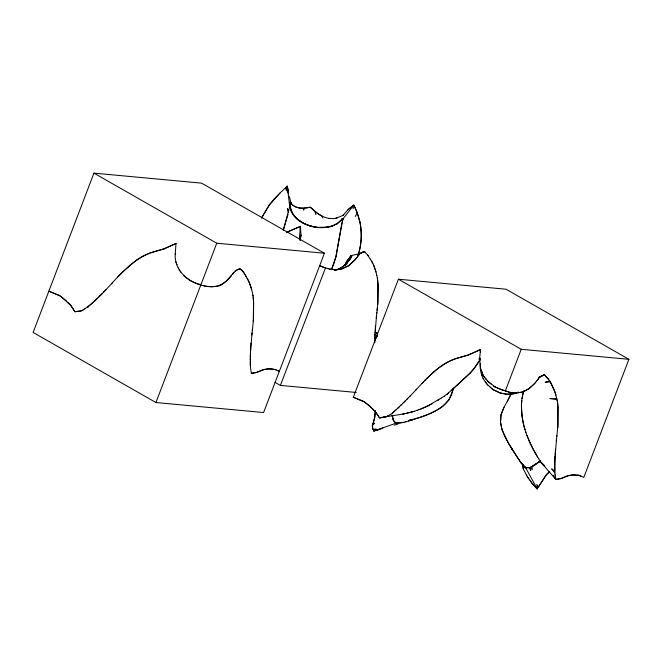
<?xml version="1.0" encoding="UTF-8"?>
<svg xmlns="http://www.w3.org/2000/svg" width="662" height="662" viewBox="0 0 662 662"><rect width="100%" height="100%" fill="white"/><g stroke="black" fill="none" stroke-linecap="round" stroke-linejoin="round"><path stroke-width="0.99" d="M359.78 221.108C362.097 232.114 361.684 243.715 358.332 254.473C363.521 238.254 361.684 220.231 353.831 205.154L347.848 209.846M283.245 230.343L290.527 203.755L290.784 202.315L289.426 196.564M523.377 423.821L522.078 416.348L521.408 404.755L522.078 397.936L523.716 390.919L523.468 391.738M300.283 229.648L300.424 226.371L286.82 232.221L300.424 226.371L301.02 235.101L300.523 238.188M480.339 352.002L480.455 349.569L468.622 354.89L455.423 358.754M250.368 355.709L250.567 351.075M375.015 333.962L374.7 342.775L374.684 341.791M554.723 464.583L555.037 457.152M278.363 370.927C273.638 368.238 268.002 368.701 262.913 369.694L256.393 372.557L251.345 373.351L250.377 366.707L250.402 354.998M250.286 357.728L250.344 356.33M374.725 340.616L374.758 339.838M374.783 339.217L374.841 337.885M554.715 464.782L554.847 472.784L555.815 479.429L560.863 478.634L567.384 475.771C572.82 474.637 578.828 474.422 583.785 477.451L628.9 359.317L506.074 289.228L398.4 279.215L353.318 397.274L363.554 401.478L368.477 405.045L375.395 411.731L379.458 417.796L385.052 416.952M554.864 461.083L554.814 471.319L551.678 468.82L554.847 472.834M250.426 354.369L250.517 352.325M250.542 351.621L252.065 332.945M290.353 202.729L290.287 204.037M374.866 337.256L374.957 335.212M374.99 334.509L376.504 315.832M554.897 460.446L554.979 458.41M555.013 457.699L556.535 439.03M290.626 203.044L290.784 202.315L290.345 202.911M555.054 456.879L555.095 455.895M250.625 349.809L250.666 349.097M250.699 348.435L250.724 347.773M290.304 203.805C290.568 200.214 291.148 205.592 290.726 202.34M375.139 331.323L375.172 330.661M555.161 454.513L555.195 453.851M250.79 346.441L250.84 345.448M375.238 329.328L375.28 328.335M555.211 453.52L555.327 451.203M250.898 344.455L250.964 343.131M375.337 327.342L375.404 326.018M555.36 450.532L555.435 449.208M300.424 226.371L299.605 235.705L299.969 240.273M480.595 368.618L479.627 358.903L480.455 349.569L468.622 354.89L459.188 357.654M479.627 358.903L479.677 358.341M377.1 310.296L377.952 302.17L378.068 285.918M175.918 244.071L175.984 243.484L164.151 248.829L149.86 252.992L142.827 256.161L136.066 260.373L122.379 272.396M252.429 329.56L251.833 335.063M377.332 308.144L376.273 317.95M558.025 408.164L557.983 425.368L556.303 441.149M252.338 330.396L253.513 319.283L253.629 303.031M376.777 313.283L376.868 312.447M556.808 436.473L556.899 435.637M290.097 204.475C289.302 216.019 301.318 223.574 311.123 226.346A28.971 19.421 11.8 0 0 326.416 227.372C333.069 227.339 338.87 222.341 342.899 218.973L353.831 205.154L353.061 208.795M364.241 251.535L360.054 253.488L351.166 255.623L350.843 257.791L349.478 260.29M300.275 240.248L300.556 237.923M480.298 363.438C479.545 371.423 482.49 379.376 487.952 385.185M253.273 321.583L253.554 302.087M377.712 304.47L377.994 284.974M557.743 427.66L557.892 406.394M522.02 398.499L522.095 397.845M337.661 269.268C343.586 267.208 348.651 262.16 351.075 256.517L351.886 256.244C351.365 254.986 350.306 256.583 351.166 255.623M409.232 412.683L412.989 411.64L403.721 413.949L387.775 416.481M325.687 227.306L331.778 226.131L337.719 223.425L342.295 218.7L342.883 218.973L335.833 257.22L331.455 269.633L333.631 264.395M250.244 358.903L250.261 360.087M300.68 236.955L300.234 238.527M336.006 256.442L341.559 224.617L343.106 218.717M300.275 236.276L301.02 235.101L300.134 236.5M300.78 236.408L300.887 235.829M285.81 187.462L286.348 190.83L287.3 186.063L289.782 207.355L289.666 205.568L289.906 206.784L290.444 203.002L290.585 203.449M290.345 204.641L290.436 204.219M377.017 335.924L376.761 336.826L376.984 336.056M522.293 397.01L523.237 392.318M335.99 256.525L333.698 264.105M283.402 229.846L288.003 214.364M442.663 406.36L449.059 399.782L453.073 389.612M452.982 389.918L453.52 388.106M452.477 391.598C448.224 409.199 426.601 415.099 412.98 419.642L409.381 420.254M452.626 391.118L452.8 390.514M453.156 389.306L453.338 388.71L451.765 390.216M93.93 173.13L33.1 332.44L155.926 402.521L263.6 412.534L324.43 253.232L201.604 183.151L93.93 173.13L216.764 243.219L324.43 253.232M155.926 402.521L216.764 243.219M274.987 382.338L280.365 385.408L325.654 267.473M504.866 390.456L505.47 390.572L521.226 349.296L628.9 359.317M511.246 393.402L510.253 395.694M511.809 393.923L510.94 393.989L508.49 399.062M344.538 265.603L346.615 261.507L350.752 256.086L347.997 259.537M344.67 265.297L345.705 263.261M509.69 396.861L509.98 396.265M472.337 370.629L469.78 373.401L474.522 368.08L480.306 359.466M346.962 262.309L346.127 262.442L346.499 261.722M355.295 216.524L357.207 212.759L354.021 205.559M290.287 204.947L290.469 206.85M504.014 407.296L500.969 414.892L500.505 422.29L502.044 429.737L500.505 422.29L500.969 414.892L503.674 407.908L509.682 396.877M507.315 401.28L508.201 399.608M375.437 338.671L376.769 336.677L374.535 339.987L375.503 338.563M480.149 359.706L473.222 369.619M346.847 261.176L347.567 260.158M537.139 488.87L546.68 474.356L549.7 471.617L546.133 474.993L538.363 487.116L536.857 484.443L537.139 488.87L532.066 483.268L537.139 488.87L525.603 467.595L520.249 461.637L516.55 456.077L517.957 458.178M350.843 257.791C346.954 263.766 341.526 268.929 334.393 270.41M175.223 253.62C173.717 275.16 197.499 288.988 216.548 286.249C228.969 286.489 236.996 257.079 245.081 274.804M363.819 251.75L360.054 253.488L354.832 260.108L348.692 265.71L342.229 268.921L335.56 269.922M152.914 252.098C122.76 261.771 108.543 293.829 82.841 310.089M372.061 408.297L375.188 411.375L379.458 417.796L385.698 417.151L392.798 413.088M350.769 257.899L350.355 258.437M356.545 257.94L356.115 258.486M358.73 255.176L357.819 256.326M234.034 272.612L233.38 273.439M538.504 378.689L534.855 383.298L528.715 388.9L522.26 392.111L515.268 393.079L509.426 392.276L502.276 389.976L504.254 390.332M231.303 276.071C227.033 280.969 221.605 285.537 215.001 286.514M355.742 258.958L348.692 265.71L340.649 269.186M535.773 382.148C531.503 387.047 526.075 391.623 519.463 392.599M235.275 271.039L238.883 269.103M360.054 253.488L357.72 255.333M232.536 274.498L232.974 273.952M356.975 257.386L357.414 256.839M537.006 380.584L537.445 380.029M537.842 379.525L540.084 376.686L544.263 374.733M343.818 214.48L342.99 215.431L335.46 218.435M472.974 369.892L472.428 370.521M342.99 215.431L348.543 209.051L353.831 205.154M111.572 283.758L112.118 283.154M408.429 397.763C423.159 383.008 436.523 364.431 457.384 358.183M416.042 389.835L416.588 389.239M410.159 396.025L410.663 395.495M251.428 373.26L255.168 372.739M538.487 458.402L540.854 462.208L555.815 479.429L553.25 475.233M466.238 376.744L469.797 373.376L447.272 393.989M478.8 359.118L479.511 358.374M460.793 381.842L456.284 386.087M106.193 289.41L105.44 290.196M104.695 290.949L105.184 290.461M103.222 292.43L104.207 291.445M275.45 197.582L269.202 205.088L261.465 218.088L269.517 204.732L280.514 192.493M276.104 196.92L277.08 195.935M277.403 195.621L278.603 194.413M278.934 194.082L287.3 186.063L288.21 191.45L287.474 187.247M404.209 401.991L408.677 397.523M460.81 381.825L465.899 377.034M101.733 293.928L102.229 293.432M101.228 294.433L99.962 295.691M423.887 381.403L422.902 382.396M424.872 380.435L425.939 379.367M406.7 399.509L407.188 399.02M117.373 277.361L117.968 276.766M421.843 383.447L422.439 382.851M403.994 402.215L405.169 401.031M118.432 276.311L121.916 272.852M99.739 295.914L98.779 296.866M426.849 378.474C434.926 370.447 443.863 362.875 454.711 358.961M401.726 404.457L400.982 405.194M402.471 403.721L403.77 402.43M97.744 297.892L96.511 299.116M95.775 299.845L96.255 299.373M402.728 403.464L395.702 410.109M93.987 301.599L87.616 307.168M95.295 300.316L94.153 301.433M398.45 407.684L397.341 408.677M398.623 407.511L399.194 406.956M344.712 265.901L347.219 263.501M342.295 218.7L341.534 219.362M455.423 386.84L453.793 388.371M392.202 413.179L396.182 409.687M393.062 412.418L394.643 411.036M448.488 393.054L444.401 396.083M521.755 400.419C519.943 419.567 526.712 438.633 536.386 455.026M520.779 462.184L524.139 467.802L522.384 463.905C526.216 471.476 534.102 466.197 538.661 462.01M446.527 394.552L447.016 394.18M538.413 378.052L543.841 374.94M444.243 396.19L428.446 405.632M525.918 467.595L529.236 467.736L530.8 470.409L529.931 467.736L534.383 464.873M534.441 464.84L540.763 460.967L538.223 462.374M530.279 467.571L530.759 467.256L532.256 469.697L531.95 466.453L537.867 462.614M438.211 400.105L438.873 399.683M442.613 406.394C432.791 413.336 421.181 417.672 409.464 420.204M402.835 413.973L406.195 413.386M82.047 310.569L74.988 311.719L70.933 305.654L63.395 298.496L59.58 295.517L48.847 291.197L59.985 295.873L66.713 301.284M83.76 309.526L81.194 311.074L75.17 311.694M84.935 308.806L85.415 308.517M387.767 415.885L388.23 415.604M437.83 400.336L437.301 400.651M440.412 398.723L440.958 398.392M429.986 404.83L424.764 407.304M240 268.549L239.371 268.863M364.348 251.486L367.998 255.391M544.429 374.659L549.154 380.278M538.611 462.159L540.258 461.248M431.359 404.085L432.46 403.472M375.238 430.681C372.276 431.814 371.945 425.36 373.07 423.49L374.775 423.233L372.152 425.649L373.136 429.539L376.016 428.893L373.74 431.094L381.866 428.38M359.731 253.761L364.448 251.436M538.86 377.39L544.47 374.626M380.642 428.976L381.436 428.595M336.685 223.897L337.719 223.425M383.041 427.817L382.677 427.991M164.159 248.813L175.984 243.484L175.256 254.051M525.603 467.595L525.992 468.315M334.964 224.675L335.708 224.335M332.796 225.668L333.698 225.254M332.332 225.874L330.892 226.296M427.942 405.905L422.977 408.082M422.588 408.247L420.734 409.05L424.408 407.461M337.074 217.963C326.912 220.694 317.156 214.314 310.321 207.206C303.502 208.919 294.168 209.051 290.304 202.125M518.147 392.309L517.212 392.607L518.478 392.177M507.067 394.246L514.233 393.667M515.218 393.319L516.501 392.889M514.035 393.741L516.062 393.029M412.972 411.739L419.162 409.604M418.889 409.704L419.898 409.348M373.74 431.094L395.843 423.25L403.961 422.323M419.435 409.505L420.362 409.182M416.489 410.539L416.977 410.366M413.593 411.532L414.213 411.325M408.495 420.999L412.5 419.807M411.805 420.039L412.409 419.84M403.539 422.439L408.992 420.858M154.18 251.734L153.46 251.941M458.65 357.811L457.93 358.026M394.254 425.153L397.887 424.085M164.151 248.829L154.718 251.577M405.765 421.777L406.46 421.578M409.737 420.635L410.779 420.345M350.943 257.27L351.448 257.137L350.959 257.162M377.505 430.01L378.283 429.82M408.578 412.831L406.501 413.32M375.942 430.449L376.752 430.25M559.63 478.816L555.815 479.429M327.127 227.025L327.698 226.917M290.246 204.707C290.56 218.427 305.381 225.924 317.446 227.405L326.457 227.157M328.294 226.801L328.882 226.685M339.44 269.401L340.028 269.293M213.437 286.77L214.025 286.663M337.885 269.657L338.464 269.55M517.907 392.847L519.091 392.64M212.204 286.936L204.963 286.199M336.644 269.823L329.403 269.086L322.228 266.778L323.263 266.968M516.674 393.013L509.475 392.285L507.771 391.581M379.458 417.796L382.346 417.341M383.315 417.184L385.987 416.762M479.354 358.531L480.322 358.374L479.42 358.465M380.311 417.705L384.887 417.234M255.946 372.598L264.593 369.495L268.747 368.767L273.547 369.305M560.416 478.684L569.063 475.573L573.218 474.844L578.017 475.382M353.318 397.274L364.05 401.594L371.183 407.37M403.274 413.965L403.721 413.949M328.633 218.51L330.015 218.493M550.205 381.883L545.14 382.272L549.692 381.097L551.165 383.364M512.264 393.873L514.01 393.749M392.21 415.157C392.475 424.003 397.117 423.49 403.448 422.464M510.94 393.989L507.018 394.287L500.116 392.98L506.794 394.246M74.988 311.719L70.718 305.29L67.598 302.22M323.71 227.463L324.827 227.471M375.271 332.498L376.521 332.589L377.497 333.962M375.015 332.473L376.868 333.052M275.078 369.504L276.17 369.95M280.365 385.408L356.255 392.467M333.764 269.699L329.32 269.053M334.269 269.757L334.757 269.823M502.276 389.976L495.11 387.005L487.803 381.171M200.396 284.37L197.806 283.899M310.395 226.007L311.206 226.164M310.966 226.123L317.446 227.405M359.565 221.05L357.19 212.792M87.889 306.895L88.336 307.011M493.306 386.178L502.235 389.959M360.658 230.045L361.237 230.277M507.547 391.49L505.462 391.532L506.116 390.853L505.47 390.572M194.223 282.409L196.887 283.51M297.759 219.461L303.403 223.202L310.139 225.957M320.036 265.859L319.614 265.677L321.335 266.397M320.458 266.041L322.212 266.769M327.748 268.383L328.534 268.722M203.308 285.496L204.095 285.835M193.825 282.235L190.342 280.68M580.64 476.036L577.992 474.811M493.322 389.786L500.249 393.005L493.298 389.777L487.555 384.804M277.568 370.546L279.323 371.374M398.4 279.215L521.226 349.296M318.199 213.785L321.972 216.102L322.791 217.939M290.188 201.869C292.554 206.71 298.421 208.662 303.444 208.108L303.717 210.16L304.321 208.034L310.304 207.214L317.743 213.47M490.848 383.861L491.643 384.448M489.053 382.528L487.257 380.509M184.582 276.451L183.705 275.541M187.958 278.942L188.753 279.53M493.513 385.83L494.746 386.74M184.888 276.675L187.18 278.363M189.051 279.745L189.663 280.2M489.847 383.116L490.335 383.48M490.807 387.634L490.079 387.013M491.883 388.561L492.569 389.148M544.826 466.222L542.766 464.17L544.437 465.808M541.979 463.359L544.561 465.924M529.89 442.572L527.018 435.472M544.288 465.676L540.854 462.208M487.439 380.733L483.517 376.024L480.355 368.006M179.766 270.799L179.054 269.939M367.542 254.887L372.135 262.169M542.137 463.524L541.094 462.465L543.055 464.749M297.693 219.42L293.473 214.935L292.347 212.833M548.028 378.59L544.958 375.172M365.623 252.743L364.522 251.519M240.488 269.095L242.549 271.387M243.095 271.999L244.113 273.323M376.802 332.969L377.489 333.946M485.958 378.954L485.304 378.168M483.517 376.024L484.228 376.877M486.131 379.161L486.595 379.723M180.354 271.511L180.834 272.09M522.856 468.009L527.341 476.714L531.462 482.433M486.198 382.934L487.009 384.051M528.781 478.709L527.341 476.714M485.85 382.462L485.436 381.891M532.033 483.219L530.56 481.175M529.368 479.528L529.716 480.008M518.106 458.41L518.9 459.594M509.061 444.219L516.575 456.101L514.995 453.685M513.969 452.088L514.87 453.478M519.157 459.991L521.052 463.119M549.551 380.882L548.111 378.689M550.345 382.098L554.657 391.11M244.94 274.581L245.875 276.021M245.734 275.806L248.027 279.968M368.089 255.491L368.552 256.211M370.455 259.123L370.745 259.562M246.016 276.236L246.305 276.675M511.436 448.166L513.853 451.898M508.143 442.721L502.044 429.679L504.701 436.258L509.103 444.293L508.424 443.159M537.296 456.499L537.618 457.02M538.727 458.791L534.491 451.674M536.874 455.82L537.23 456.399M510.807 447.057L512.76 450.301L509.848 445.485M292.215 212.552L290.767 209.523M526.34 474.869L526.762 475.655M534.466 451.625L530.005 442.729M523.559 469.739L523.146 468.787M371.672 261.209L372.805 263.55M372.582 263.087L373.807 265.619M253.596 302.65C253.339 294.557 251.395 286.489 247.696 279.281M248.813 281.582L248.366 280.663M373.476 264.932C376.239 271.437 377.853 278.445 378.035 285.537M247.232 278.321L247.472 278.826M249.036 282.045L249.26 282.508M551.281 383.53L555.186 392.657M249.367 282.732L251.585 289.12M292.165 212.436L292.389 212.924M557.983 407.61L557.561 401.958L554.83 391.639M376.033 272.008L373.922 265.851M395.843 423.25L395.628 422.712C395.975 423.15 393.336 421.049 393.485 419.832M178.26 267.936L178.426 268.35M481.15 370.008L481.456 370.803M481.936 372.011L482.25 372.805M483.061 374.849L483.293 375.437M175.885 261.929L176.125 262.541M176.68 263.931L176.994 264.726M288.657 211.89L287.366 208.472L288.433 212.709M481.713 374.725L481.936 375.337M483.003 378.25L483.219 378.838M524.726 428.918L525.024 429.737M522.335 466.544L522.566 467.223M555.368 393.187L556.055 395.206M393.526 420.006L392.252 415.339L392.698 416.969M525.926 432.36L525.752 431.798M557.561 401.958L557.412 401.28M377.539 278.76L377.39 278.09M253.099 295.873L252.942 295.202M303.527 222.804L303.692 223.334M315.029 211.592L315.882 214.678M393.625 420.353L393.162 418.674M523.774 425.459L523.468 424.243M523.899 425.923L524.61 428.587M287.97 190.391L288.119 192.435M556.701 398.077L556.808 398.574L549.766 398.574L557.073 399.774L557.189 400.262M376.67 274.887L376.786 275.384M290.692 208.629L290.544 207.322M288.425 193.701L288.028 190.648M555.153 474.894L555.211 475.316M555.393 476.574L555.459 477.012M299.663 236.508L299.696 236.938M557.661 403.274L557.702 403.837M557.752 404.507L557.843 405.723M377.729 281.317L377.812 282.533M377.87 283.204L377.952 284.412M377.63 280.076L377.679 280.647M253.289 298.43L253.372 299.646M253.43 300.308L253.496 301.251M253.19 297.188L253.232 297.759M480.455 349.569L480.629 352.201M250.286 362.288L250.352 365.242M250.277 361.287L250.286 361.849M375.263 411.574L374.717 417.565L373.07 423.49L374.717 417.565L375.337 410.812L375.263 411.574M377.348 334.641C376.926 336.354 377.721 333.201 377.348 334.641"/></g></svg>
